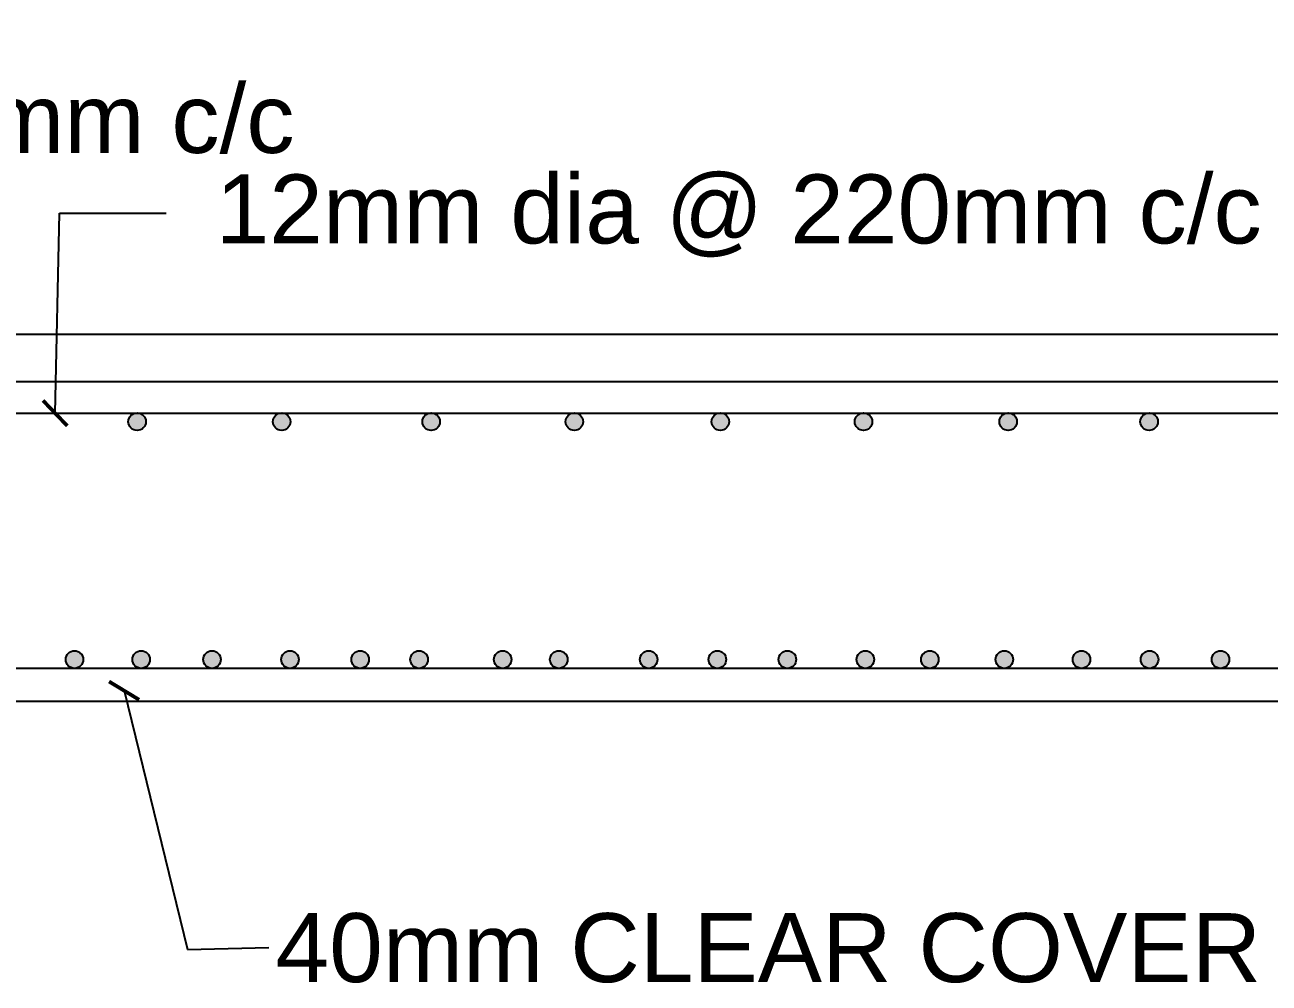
# Model space of a CAD drawing. Header units: inches. Extents: x 322 to 11487, y 352 to 10656.
# Drawn here: x 344.86 to 353.87, y 417.47 to 424.42 of the extents above; entities that cross this region are included whole.
import ezdxf

# ---------------------------------------------------------------- set-up
doc = ezdxf.new("R2010")
doc.units = ezdxf.units.IN
doc.header["$MEASUREMENT"] = 0
doc.layers.add('DIMENSION', color=255, linetype='Continuous')
doc.layers.add('HATCH', color=7, linetype='Continuous')
doc.styles.get("Standard").update_dxf_attribs({"font": 'arial.ttf'})
doc.dimstyles.new('dig', dxfattribs={"dimtxt": 0.3125, "dimasz": 0.18, "dimexe": 0.18, "dimexo": 0.0625, "dimgap": 0.09, "dimtad": 0, "dimtih": 1, "dimtoh": 1, "dimdec": 4, "dimzin": 0, "dimdsep": 46, "dimtxsty": 'Standard', "dimblk": 'ARCHTICK', "dimcen": 0.09, "dimadec": 0, "dimazin": 0, "dimtfac": 1, "dimtdec": 4, "dimtofl": 0, "dimtmove": 0, "dimatfit": 3, "dimldrblk": 'ARCHTICK', "dimfxl": 1, "dimtolj": 1, "dimtzin": 0, "dimarcsym": 0})

# ---------------------------------------------------------------- blocks, each defined once
blk = doc.blocks.new('_ArchTick')
at = {"color": 0, "linetype": 'ByBlock', "const_width": 0.15}
blk.add_lwpolyline([(-0.5, -0.5), (0.5, 0.5)], dxfattribs=at)

msp = doc.modelspace()

# ---------------------------------------------------------------- hatches: boundary and pattern name
at = {"layer": 'DIMENSION', "ltscale": 0.02}
h = msp.add_hatch(color=256, dxfattribs=at)
h.paths.add_polyline_path([(350.99666, 421.54322, 0.3519417), (350.94681, 421.60528), (350.91942, 421.60528, 0.3519417), (350.86957, 421.54322, 1)])
h.paths.add_polyline_path([(349.95925, 421.54322, 0.3519417), (349.90939, 421.60528), (349.88201, 421.60528, 0.3519417), (349.83215, 421.54322, 1)])
h.paths.add_polyline_path([(348.90149, 421.54322, 0.3519417), (348.85164, 421.60528), (348.82425, 421.60528, 0.3519417), (348.7744, 421.54322, 1)])
h.paths.add_polyline_path([(347.86409, 421.54322, 0.3519417), (347.81423, 421.60528), (347.78685, 421.60528, 0.3519417), (347.73699, 421.54322, 1)])
h.paths.add_polyline_path([(346.7809, 421.54322, 0.3519417), (346.73105, 421.60528), (346.70366, 421.60528, 0.3519417), (346.65381, 421.54322, 1)])
h.paths.add_polyline_path([(345.73332, 421.54322, 0.3519417), (345.68346, 421.60528), (345.65608, 421.60528, 0.3519417), (345.60622, 421.54322, 1)])
h = msp.add_hatch(color=256, dxfattribs=at)
h.paths.add_polyline_path([(356.22848, 421.54322, 0.3519417), (356.17862, 421.60528), (356.15124, 421.60528, 0.3519417), (356.10138, 421.54322, 1)])
h.paths.add_polyline_path([(355.17072, 421.54322, 0.3519417), (355.12086, 421.60528), (355.09348, 421.60528, 0.3519417), (355.04362, 421.54322, 1)])
h.paths.add_polyline_path([(354.12822, 421.54322, 0.3519417), (354.07837, 421.60528), (354.05098, 421.60528, 0.3519417), (354.00113, 421.54322, 1)])
h.paths.add_polyline_path([(353.06539, 421.54322, 0.3519417), (353.01553, 421.60528), (352.98815, 421.60528, 0.3519417), (352.93829, 421.54322, 1)])
h.paths.add_polyline_path([(352.04424, 421.54322, 0.3519417), (351.99439, 421.60528), (351.967, 421.60528, 0.3519417), (351.91715, 421.54322, 1)])
h = msp.add_hatch(color=256, dxfattribs=at)
h.paths.add_polyline_path([(349.81062, 419.8195, 1), (349.93771, 419.8195, 1)])
h.paths.add_polyline_path([(349.31224, 419.8195, 1), (349.43934, 419.8195, 1)])
h.paths.add_polyline_path([(348.66132, 419.8195, 1), (348.78841, 419.8195, 1)])
h.paths.add_polyline_path([(348.38159, 419.8195, 1), (348.25449, 419.8195, 1)])
h.paths.add_polyline_path([(347.64933, 419.8195, 1), (347.77643, 419.8195, 1)])
h.paths.add_polyline_path([(347.22216, 419.8195, 1), (347.34926, 419.8195, 1)])
h.paths.add_polyline_path([(346.71363, 419.8195, 1), (346.84072, 419.8195, 1)])
h.paths.add_polyline_path([(346.14916, 419.8195, 1), (346.27626, 419.8195, 1)])
h.paths.add_polyline_path([(345.63554, 419.8195, 1), (345.76263, 419.8195, 1)])
h.paths.add_polyline_path([(345.15243, 419.8195, 1), (345.27952, 419.8195, 1)])
h.paths.add_polyline_path([(344.6083, 419.8195, 1), (344.73539, 419.8195, 1)])
h.paths.add_polyline_path([(344.04663, 419.8195, 1), (344.17373, 419.8195, 1)])
h = msp.add_hatch(color=256, dxfattribs=at)
h.paths.add_polyline_path([(350.31777, 419.8195, 1), (350.44486, 419.8195, 1)])
h.paths.add_polyline_path([(350.88224, 419.8195, 1), (351.00934, 419.8195, 1)])
h.paths.add_polyline_path([(351.3501, 419.8195, 1), (351.47719, 419.8195, 1)])
h.paths.add_polyline_path([(351.88914, 419.8195, 1), (352.01624, 419.8195, 1)])
h.paths.add_polyline_path([(352.44827, 419.8195, 1), (352.57537, 419.8195, 1)])
h.paths.add_polyline_path([(352.94181, 419.8195, 1), (353.0689, 419.8195, 1)])
h.paths.add_polyline_path([(353.45543, 419.8195, 1), (353.58252, 419.8195, 1)])
h.paths.add_polyline_path([(353.94363, 419.8195, 1), (354.07072, 419.8195, 1)])
h.paths.add_polyline_path([(354.49793, 419.8195, 1), (354.62502, 419.8195, 1)])
h.paths.add_polyline_path([(355.0268, 419.8195, 1), (355.1539, 419.8195, 1)])
h.paths.add_polyline_path([(355.56371, 419.8195, 1), (355.69081, 419.8195, 1)])
h.paths.add_polyline_path([(356.02648, 419.8195, 1), (356.15357, 419.8195, 1)])
at = {"layer": 'HATCH'}
h = msp.add_hatch(dxfattribs=at)
h.set_pattern_fill('AR-CONC', color=256, scale=1e-05)
h.set_pattern_definition([(50, (11.56091467, 0), (7.172601826e-05, -6.275213498e-06), [7.5e-06, -8.25e-05]), (355, (11.56091467, 0), (-1.3875133361e-05, 7.521921337e-05), [6e-06, -6.6e-05]), (100.45144446, (11.56092065, -5.2e-07), (5.7850884673e-05, 6.8943999097e-05), [6.3740192e-06, -7.01142112e-05]), (46.1842, (11.56091467, 2e-05), (0.000106724133067, -1.655192808e-05), [1.125e-05, -0.00012375]), (96.63563549, (11.56092356, 1.862e-05), (9.3466194567e-05, 9.7411860077e-05), [9.5610342e-06, -0.000105171376]), (351.18416399, (11.56091467, 2e-05), (9.3466194505e-05, 9.7411860027e-05), [9e-06, -9.90000001e-05]), (21, (11.56092467, 1.5e-05), (5.9690705212e-05, -4.02618890665e-05), [7.5e-06, -8.25e-05]), (326, (11.56092467, 1.5e-05), (2.4331533192e-05, 7.2515004505e-05), [6e-06, -6.6e-05]), (71.45144474, (11.560929645, 1.1645e-05), (8.4022237673e-05, 3.2253115281e-05), [6.374019e-06, -7.01142112e-05]), (37.5, (11.56091467, 0), (1.2159855317e-06, 3.32893853831e-05), [0, -6.52e-05, 0, -6.7e-05, 0, -6.625e-05]), (7.5, (11.56091467, 0), (2.63069537442e-05, 3.94411711882e-05), [0, -3.82e-05, 0, -6.37e-05, 0, -2.525e-05]), (327.5, (11.56089237, 0), (5.33822436172e-05, -2.2554871734e-06), [0, -2.5e-05, 0, -7.8e-05, 0, -0.0001035]), (317.5, (11.56088237, 0), (5.83186169342e-05, 1.00104982332e-05), [0, -3.25e-05, 0, -5.18e-05, 0, -7.35e-05])])
h.paths.add_polyline_path([(345.73332, 421.54322, 0.3519417), (345.68346, 421.60528), (345.65608, 421.60528, 0.3519417), (345.60622, 421.54322, 1)])
h = msp.add_hatch(dxfattribs=at)
h.set_pattern_fill('AR-CONC', color=256, scale=1e-05)
h.set_pattern_definition([(50, (12.608502994, 0), (7.172601826e-05, -6.275213498e-06), [7.5e-06, -8.25e-05]), (355, (12.60850299, 0), (-1.3875133361e-05, 7.521921337e-05), [6e-06, -6.6e-05]), (100.45144446, (12.60850897, -5.2e-07), (5.7850884673e-05, 6.8943999097e-05), [6.3740192e-06, -7.01142112e-05]), (46.1842, (12.60850299, 2e-05), (0.000106724133067, -1.655192808e-05), [1.125e-05, -0.00012375]), (96.63563549, (12.60851189, 1.862e-05), (9.3466194567e-05, 9.7411860077e-05), [9.5610342e-06, -0.000105171376]), (351.18416399, (12.60850299, 2e-05), (9.3466194505e-05, 9.7411860027e-05), [9e-06, -9.90000001e-05]), (21, (12.608512994, 1.5e-05), (5.9690705212e-05, -4.02618890665e-05), [7.5e-06, -8.25e-05]), (326, (12.60851299, 1.5e-05), (2.4331533192e-05, 7.2515004505e-05), [6e-06, -6.6e-05]), (71.45144474, (12.60851797, 1.1645e-05), (8.4022237673e-05, 3.2253115281e-05), [6.374019e-06, -7.01142112e-05]), (37.5, (12.608502994, 0), (1.2159855317e-06, 3.32893853831e-05), [0, -6.52e-05, 0, -6.7e-05, 0, -6.625e-05]), (7.5, (12.608502994, 0), (2.63069537442e-05, 3.94411711882e-05), [0, -3.82e-05, 0, -6.37e-05, 0, -2.525e-05]), (327.5, (12.608480694, 0), (5.33822436172e-05, -2.2554871734e-06), [0, -2.5e-05, 0, -7.8e-05, 0, -0.0001035]), (317.5, (12.608470694, 0), (5.83186169342e-05, 1.00104982332e-05), [0, -3.25e-05, 0, -5.18e-05, 0, -7.35e-05])])
h.paths.add_polyline_path([(346.7809, 421.54322, 0.3519417), (346.73105, 421.60528), (346.70366, 421.60528, 0.3519417), (346.65381, 421.54322, 1)])
h = msp.add_hatch(dxfattribs=at)
h.set_pattern_fill('AR-CONC', color=256, scale=1e-05)
h.set_pattern_definition([(50, (13.691686573, 0), (7.172601826e-05, -6.275213498e-06), [7.5e-06, -8.25e-05]), (355, (13.69168657, 0), (-1.3875133361e-05, 7.521921337e-05), [6e-06, -6.6e-05]), (100.45144446, (13.69169255, -5.2e-07), (5.7850884673e-05, 6.8943999097e-05), [6.3740192e-06, -7.01142112e-05]), (46.1842, (13.69168657, 2e-05), (0.000106724133067, -1.655192808e-05), [1.125e-05, -0.00012375]), (96.63563549, (13.69169547, 1.862e-05), (9.3466194567e-05, 9.7411860077e-05), [9.5610342e-06, -0.000105171376]), (351.18416399, (13.69168657, 2e-05), (9.3466194505e-05, 9.7411860027e-05), [9e-06, -9.90000001e-05]), (21, (13.691696573, 1.5e-05), (5.9690705212e-05, -4.02618890665e-05), [7.5e-06, -8.25e-05]), (326, (13.69169657, 1.5e-05), (2.4331533192e-05, 7.2515004505e-05), [6e-06, -6.6e-05]), (71.45144474, (13.69170155, 1.1645e-05), (8.4022237673e-05, 3.2253115281e-05), [6.374019e-06, -7.01142112e-05]), (37.5, (13.691686573, 0), (1.2159855317e-06, 3.32893853831e-05), [0, -6.52e-05, 0, -6.7e-05, 0, -6.625e-05]), (7.5, (13.691686573, 0), (2.63069537442e-05, 3.94411711882e-05), [0, -3.82e-05, 0, -6.37e-05, 0, -2.525e-05]), (327.5, (13.691664273, 0), (5.33822436172e-05, -2.2554871734e-06), [0, -2.5e-05, 0, -7.8e-05, 0, -0.0001035]), (317.5, (13.691654273, 0), (5.83186169342e-05, 1.00104982332e-05), [0, -3.25e-05, 0, -5.18e-05, 0, -7.35e-05])])
h.paths.add_polyline_path([(347.86409, 421.54322, 0.3519417), (347.81423, 421.60528), (347.78685, 421.60528, 0.3519417), (347.73699, 421.54322, 1)])
h = msp.add_hatch(dxfattribs=at)
h.set_pattern_fill('AR-CONC', color=256, scale=1e-05)
h.set_pattern_definition([(50, (14.729092576, 0), (7.172601826e-05, -6.275213498e-06), [7.5e-06, -8.25e-05]), (355, (14.729092576, 0), (-1.3875133361e-05, 7.521921337e-05), [6e-06, -6.6e-05]), (100.45144446, (14.72909855, -5.2e-07), (5.7850884673e-05, 6.8943999097e-05), [6.3740192e-06, -7.01142112e-05]), (46.1842, (14.729092576, 2e-05), (0.000106724133067, -1.655192808e-05), [1.125e-05, -0.00012375]), (96.63563549, (14.72910147, 1.862e-05), (9.3466194567e-05, 9.7411860077e-05), [9.5610342e-06, -0.000105171376]), (351.18416399, (14.72909258, 2e-05), (9.3466194505e-05, 9.7411860027e-05), [9e-06, -9.90000001e-05]), (21, (14.729102576, 1.5e-05), (5.9690705212e-05, -4.02618890665e-05), [7.5e-06, -8.25e-05]), (326, (14.729102576, 1.5e-05), (2.4331533192e-05, 7.2515004505e-05), [6e-06, -6.6e-05]), (71.45144474, (14.72910755, 1.1645e-05), (8.4022237673e-05, 3.2253115281e-05), [6.374019e-06, -7.01142112e-05]), (37.5, (14.729092576, 0), (1.2159855317e-06, 3.32893853831e-05), [0, -6.52e-05, 0, -6.7e-05, 0, -6.625e-05]), (7.5, (14.729092576, 0), (2.63069537442e-05, 3.94411711882e-05), [0, -3.82e-05, 0, -6.37e-05, 0, -2.525e-05]), (327.5, (14.729070276, 0), (5.33822436172e-05, -2.2554871734e-06), [0, -2.5e-05, 0, -7.8e-05, 0, -0.0001035]), (317.5, (14.729060276, 0), (5.83186169342e-05, 1.00104982332e-05), [0, -3.25e-05, 0, -5.18e-05, 0, -7.35e-05])])
h.paths.add_polyline_path([(348.90149, 421.54322, 0.3519417), (348.85164, 421.60528), (348.82425, 421.60528, 0.3519417), (348.7744, 421.54322, 1)])
h = msp.add_hatch(dxfattribs=at)
h.set_pattern_fill('AR-CONC', color=256, scale=1e-05)
h.set_pattern_definition([(50, (15.78684417, 0), (7.172601826e-05, -6.275213498e-06), [7.5e-06, -8.25e-05]), (355, (15.78684417, 0), (-1.3875133361e-05, 7.521921337e-05), [6e-06, -6.6e-05]), (100.45144446, (15.786850145, -5.2e-07), (5.7850884673e-05, 6.8943999097e-05), [6.3740192e-06, -7.01142112e-05]), (46.1842, (15.78684417, 2e-05), (0.000106724133067, -1.655192808e-05), [1.125e-05, -0.00012375]), (96.63563549, (15.78685306, 1.862e-05), (9.3466194567e-05, 9.7411860077e-05), [9.5610342e-06, -0.000105171376]), (351.18416399, (15.78684417, 2e-05), (9.3466194505e-05, 9.7411860027e-05), [9e-06, -9.90000001e-05]), (21, (15.78685417, 1.5e-05), (5.9690705212e-05, -4.02618890665e-05), [7.5e-06, -8.25e-05]), (326, (15.78685417, 1.5e-05), (2.4331533192e-05, 7.2515004505e-05), [6e-06, -6.6e-05]), (71.45144474, (15.78685914, 1.1645e-05), (8.4022237673e-05, 3.2253115281e-05), [6.374019e-06, -7.01142112e-05]), (37.5, (15.786844168, 0), (1.2159855317e-06, 3.32893853831e-05), [0, -6.52e-05, 0, -6.7e-05, 0, -6.625e-05]), (7.5, (15.786844168, 0), (2.63069537442e-05, 3.94411711882e-05), [0, -3.82e-05, 0, -6.37e-05, 0, -2.525e-05]), (327.5, (15.786821868, 0), (5.33822436172e-05, -2.2554871734e-06), [0, -2.5e-05, 0, -7.8e-05, 0, -0.0001035]), (317.5, (15.78681187, 0), (5.83186169342e-05, 1.00104982332e-05), [0, -3.25e-05, 0, -5.18e-05, 0, -7.35e-05])])
h.paths.add_polyline_path([(349.95925, 421.54322, 0.3519417), (349.90939, 421.60528), (349.88201, 421.60528, 0.3519417), (349.83215, 421.54322, 1)])
h = msp.add_hatch(dxfattribs=at)
h.set_pattern_fill('AR-CONC', color=256, scale=1e-05)
h.set_pattern_definition([(50, (16.824259695, 0), (7.172601826e-05, -6.275213498e-06), [7.5e-06, -8.25e-05]), (355, (16.824259695, 0), (-1.3875133361e-05, 7.521921337e-05), [6e-06, -6.6e-05]), (100.45144446, (16.82426567, -5.2e-07), (5.7850884673e-05, 6.8943999097e-05), [6.3740192e-06, -7.01142112e-05]), (46.1842, (16.824259695, 2e-05), (0.000106724133067, -1.655192808e-05), [1.125e-05, -0.00012375]), (96.63563549, (16.82426859, 1.862e-05), (9.3466194567e-05, 9.7411860077e-05), [9.5610342e-06, -0.000105171376]), (351.18416399, (16.8242597, 2e-05), (9.3466194505e-05, 9.7411860027e-05), [9e-06, -9.90000001e-05]), (21, (16.824269695, 1.5e-05), (5.9690705212e-05, -4.02618890665e-05), [7.5e-06, -8.25e-05]), (326, (16.824269695, 1.5e-05), (2.4331533192e-05, 7.2515004505e-05), [6e-06, -6.6e-05]), (71.45144474, (16.82427467, 1.1645e-05), (8.4022237673e-05, 3.2253115281e-05), [6.374019e-06, -7.01142112e-05]), (37.5, (16.824259695, 0), (1.2159855317e-06, 3.32893853831e-05), [0, -6.52e-05, 0, -6.7e-05, 0, -6.625e-05]), (7.5, (16.824259695, 0), (2.63069537442e-05, 3.94411711882e-05), [0, -3.82e-05, 0, -6.37e-05, 0, -2.525e-05]), (327.5, (16.824237395, 0), (5.33822436172e-05, -2.2554871734e-06), [0, -2.5e-05, 0, -7.8e-05, 0, -0.0001035]), (317.5, (16.824227395, 0), (5.83186169342e-05, 1.00104982332e-05), [0, -3.25e-05, 0, -5.18e-05, 0, -7.35e-05])])
h.paths.add_polyline_path([(350.99666, 421.54322, 0.3519417), (350.94681, 421.60528), (350.91942, 421.60528, 0.3519417), (350.86957, 421.54322, 1)])
h = msp.add_hatch(dxfattribs=at)
h.set_pattern_fill('AR-CONC', color=256, scale=1e-05)
h.set_pattern_definition([(50, (17.87183849, 0), (7.172601826e-05, -6.275213498e-06), [7.5e-06, -8.25e-05]), (355, (17.87183849, 0), (-1.3875133361e-05, 7.521921337e-05), [6e-06, -6.6e-05]), (100.45144446, (17.87184447, -5.2e-07), (5.7850884673e-05, 6.8943999097e-05), [6.3740192e-06, -7.01142112e-05]), (46.1842, (17.87183849, 2e-05), (0.000106724133067, -1.655192808e-05), [1.125e-05, -0.00012375]), (96.63563549, (17.87184739, 1.862e-05), (9.3466194567e-05, 9.7411860077e-05), [9.5610342e-06, -0.000105171376]), (351.18416399, (17.87183849, 2e-05), (9.3466194505e-05, 9.7411860027e-05), [9e-06, -9.90000001e-05]), (21, (17.87184849, 1.5e-05), (5.9690705212e-05, -4.02618890665e-05), [7.5e-06, -8.25e-05]), (326, (17.87184849, 1.5e-05), (2.4331533192e-05, 7.2515004505e-05), [6e-06, -6.6e-05]), (71.45144474, (17.87185347, 1.1645e-05), (8.4022237673e-05, 3.2253115281e-05), [6.374019e-06, -7.01142112e-05]), (37.5, (17.871838493, 0), (1.2159855317e-06, 3.32893853831e-05), [0, -6.52e-05, 0, -6.7e-05, 0, -6.625e-05]), (7.5, (17.871838493, 0), (2.63069537442e-05, 3.94411711882e-05), [0, -3.82e-05, 0, -6.37e-05, 0, -2.525e-05]), (327.5, (17.871816193, 0), (5.33822436172e-05, -2.2554871734e-06), [0, -2.5e-05, 0, -7.8e-05, 0, -0.0001035]), (317.5, (17.871806193, 0), (5.83186169342e-05, 1.00104982332e-05), [0, -3.25e-05, 0, -5.18e-05, 0, -7.35e-05])])
h.paths.add_polyline_path([(352.04424, 421.54322, 0.3519417), (351.99439, 421.60528), (351.967, 421.60528, 0.3519417), (351.91715, 421.54322, 1)])
h = msp.add_hatch(dxfattribs=at)
h.set_pattern_fill('AR-CONC', color=256, scale=1e-05)
h.set_pattern_definition([(50, (18.89298517, 0), (7.172601826e-05, -6.275213498e-06), [7.5e-06, -8.25e-05]), (355, (18.89298517, 0), (-1.3875133361e-05, 7.521921337e-05), [6e-06, -6.6e-05]), (100.45144446, (18.892991146, -5.2e-07), (5.7850884673e-05, 6.8943999097e-05), [6.3740192e-06, -7.01142112e-05]), (46.1842, (18.89298517, 2e-05), (0.000106724133067, -1.655192808e-05), [1.125e-05, -0.00012375]), (96.63563549, (18.89299406, 1.862e-05), (9.3466194567e-05, 9.7411860077e-05), [9.5610342e-06, -0.000105171376]), (351.18416399, (18.89298517, 2e-05), (9.3466194505e-05, 9.7411860027e-05), [9e-06, -9.90000001e-05]), (21, (18.89299517, 1.5e-05), (5.9690705212e-05, -4.02618890665e-05), [7.5e-06, -8.25e-05]), (326, (18.89299517, 1.5e-05), (2.4331533192e-05, 7.2515004505e-05), [6e-06, -6.6e-05]), (71.45144474, (18.89300014, 1.1645e-05), (8.4022237673e-05, 3.2253115281e-05), [6.374019e-06, -7.01142112e-05]), (37.5, (18.892985169, 0), (1.2159855317e-06, 3.32893853831e-05), [0, -6.52e-05, 0, -6.7e-05, 0, -6.625e-05]), (7.5, (18.89298517, 0), (2.63069537442e-05, 3.94411711882e-05), [0, -3.82e-05, 0, -6.37e-05, 0, -2.525e-05]), (327.5, (18.892962869, 0), (5.33822436172e-05, -2.2554871734e-06), [0, -2.5e-05, 0, -7.8e-05, 0, -0.0001035]), (317.5, (18.89295287, 0), (5.83186169342e-05, 1.00104982332e-05), [0, -3.25e-05, 0, -5.18e-05, 0, -7.35e-05])])
h.paths.add_polyline_path([(353.06539, 421.54322, 0.3519417), (353.01553, 421.60528), (352.98815, 421.60528, 0.3519417), (352.93829, 421.54322, 1)])
h = msp.add_hatch(dxfattribs=at)
h.set_pattern_fill('AR-CONC', color=256, scale=1e-05)
h.set_pattern_definition([(50, (11.10712039, -1.72372487), (7.172601826e-05, -6.275213498e-06), [7.5e-06, -8.25e-05]), (355, (11.10712039, -1.72372487), (-1.3875133361e-05, 7.521921337e-05), [6e-06, -6.6e-05]), (100.45144446, (11.107126365, -1.72372539), (5.7850884673e-05, 6.8943999097e-05), [6.3740192e-06, -7.01142112e-05]), (46.1842, (11.10712039, -1.72370487), (0.000106724133067, -1.655192808e-05), [1.125e-05, -0.00012375]), (96.63563549, (11.10712928, -1.72370625), (9.3466194567e-05, 9.7411860077e-05), [9.5610342e-06, -0.000105171376]), (351.18416399, (11.10712039, -1.72370487), (9.3466194505e-05, 9.7411860027e-05), [9e-06, -9.90000001e-05]), (21, (11.10713039, -1.72370987), (5.9690705212e-05, -4.02618890665e-05), [7.5e-06, -8.25e-05]), (326, (11.10713039, -1.72370987), (2.4331533192e-05, 7.2515004505e-05), [6e-06, -6.6e-05]), (71.45144474, (11.10713536, -1.72371322), (8.4022237673e-05, 3.2253115281e-05), [6.374019e-06, -7.01142112e-05]), (37.5, (11.107120388, -1.723724868), (1.2159855317e-06, 3.32893853831e-05), [0, -6.52e-05, 0, -6.7e-05, 0, -6.625e-05]), (7.5, (11.107120388, -1.723724868), (2.63069537442e-05, 3.94411711882e-05), [0, -3.82e-05, 0, -6.37e-05, 0, -2.525e-05]), (327.5, (11.107098088, -1.723724868), (5.33822436172e-05, -2.2554871734e-06), [0, -2.5e-05, 0, -7.8e-05, 0, -0.0001035]), (317.5, (11.10708809, -1.72372487), (5.83186169342e-05, 1.00104982332e-05), [0, -3.25e-05, 0, -5.18e-05, 0, -7.35e-05])])
h.paths.add_polyline_path([(345.27952, 419.8195, 0.3519417), (345.22967, 419.88155), (345.20228, 419.88155, 0.3519417), (345.15243, 419.8195, 1)])
h = msp.add_hatch(dxfattribs=at)
h.set_pattern_fill('AR-CONC', color=256, scale=1e-05)
h.set_pattern_definition([(50, (11.590232895, -1.72372487), (7.172601826e-05, -6.275213498e-06), [7.5e-06, -8.25e-05]), (355, (11.590232895, -1.72372487), (-1.3875133361e-05, 7.521921337e-05), [6e-06, -6.6e-05]), (100.45144446, (11.59023887, -1.72372539), (5.7850884673e-05, 6.8943999097e-05), [6.3740192e-06, -7.01142112e-05]), (46.1842, (11.590232895, -1.72370487), (0.000106724133067, -1.655192808e-05), [1.125e-05, -0.00012375]), (96.63563549, (11.59024179, -1.72370625), (9.3466194567e-05, 9.7411860077e-05), [9.5610342e-06, -0.000105171376]), (351.18416399, (11.5902329, -1.72370487), (9.3466194505e-05, 9.7411860027e-05), [9e-06, -9.90000001e-05]), (21, (11.590242895, -1.72370987), (5.9690705212e-05, -4.02618890665e-05), [7.5e-06, -8.25e-05]), (326, (11.590242895, -1.72370987), (2.4331533192e-05, 7.2515004505e-05), [6e-06, -6.6e-05]), (71.45144474, (11.59024787, -1.72371322), (8.4022237673e-05, 3.2253115281e-05), [6.374019e-06, -7.01142112e-05]), (37.5, (11.590232895, -1.723724868), (1.2159855317e-06, 3.32893853831e-05), [0, -6.52e-05, 0, -6.7e-05, 0, -6.625e-05]), (7.5, (11.590232895, -1.723724868), (2.63069537442e-05, 3.94411711882e-05), [0, -3.82e-05, 0, -6.37e-05, 0, -2.525e-05]), (327.5, (11.590210595, -1.723724868), (5.33822436172e-05, -2.2554871734e-06), [0, -2.5e-05, 0, -7.8e-05, 0, -0.0001035]), (317.5, (11.590200595, -1.72372487), (5.83186169342e-05, 1.00104982332e-05), [0, -3.25e-05, 0, -5.18e-05, 0, -7.35e-05])])
h.paths.add_polyline_path([(345.76263, 419.8195, 0.3519417), (345.71278, 419.88155), (345.68539, 419.88155, 0.3519417), (345.63554, 419.8195, 1)])
h = msp.add_hatch(dxfattribs=at)
h.set_pattern_fill('AR-CONC', color=256, scale=1e-05)
h.set_pattern_definition([(50, (12.10385426, -1.72372487), (7.172601826e-05, -6.275213498e-06), [7.5e-06, -8.25e-05]), (355, (12.10385426, -1.72372487), (-1.3875133361e-05, 7.521921337e-05), [6e-06, -6.6e-05]), (100.45144446, (12.10386024, -1.72372539), (5.7850884673e-05, 6.8943999097e-05), [6.3740192e-06, -7.01142112e-05]), (46.1842, (12.10385426, -1.72370487), (0.000106724133067, -1.655192808e-05), [1.125e-05, -0.00012375]), (96.63563549, (12.10386315, -1.72370625), (9.3466194567e-05, 9.7411860077e-05), [9.5610342e-06, -0.000105171376]), (351.18416399, (12.10385426, -1.72370487), (9.3466194505e-05, 9.7411860027e-05), [9e-06, -9.90000001e-05]), (21, (12.10386426, -1.72370987), (5.9690705212e-05, -4.02618890665e-05), [7.5e-06, -8.25e-05]), (326, (12.10386426, -1.72370987), (2.4331533192e-05, 7.2515004505e-05), [6e-06, -6.6e-05]), (71.45144474, (12.103869235, -1.72371322), (8.4022237673e-05, 3.2253115281e-05), [6.374019e-06, -7.01142112e-05]), (37.5, (12.10385426, -1.723724868), (1.2159855317e-06, 3.32893853831e-05), [0, -6.52e-05, 0, -6.7e-05, 0, -6.625e-05]), (7.5, (12.10385426, -1.723724868), (2.63069537442e-05, 3.94411711882e-05), [0, -3.82e-05, 0, -6.37e-05, 0, -2.525e-05]), (327.5, (12.10383196, -1.723724868), (5.33822436172e-05, -2.2554871734e-06), [0, -2.5e-05, 0, -7.8e-05, 0, -0.0001035]), (317.5, (12.10382196, -1.72372487), (5.83186169342e-05, 1.00104982332e-05), [0, -3.25e-05, 0, -5.18e-05, 0, -7.35e-05])])
h.paths.add_polyline_path([(346.27626, 419.8195, 0.3519417), (346.2264, 419.88155), (346.19902, 419.88155, 0.3519417), (346.14916, 419.8195, 1)])
h = msp.add_hatch(dxfattribs=at)
h.set_pattern_fill('AR-CONC', color=256, scale=1e-05)
h.set_pattern_definition([(50, (12.66832055, -1.72372487), (7.172601826e-05, -6.275213498e-06), [7.5e-06, -8.25e-05]), (355, (12.66832055, -1.72372487), (-1.3875133361e-05, 7.521921337e-05), [6e-06, -6.6e-05]), (100.45144446, (12.66832653, -1.72372539), (5.7850884673e-05, 6.8943999097e-05), [6.3740192e-06, -7.01142112e-05]), (46.1842, (12.66832055, -1.72370487), (0.000106724133067, -1.655192808e-05), [1.125e-05, -0.00012375]), (96.63563549, (12.66832945, -1.72370625), (9.3466194567e-05, 9.7411860077e-05), [9.5610342e-06, -0.000105171376]), (351.18416399, (12.66832055, -1.72370487), (9.3466194505e-05, 9.7411860027e-05), [9e-06, -9.90000001e-05]), (21, (12.66833055, -1.72370987), (5.9690705212e-05, -4.02618890665e-05), [7.5e-06, -8.25e-05]), (326, (12.66833055, -1.72370987), (2.4331533192e-05, 7.2515004505e-05), [6e-06, -6.6e-05]), (71.45144474, (12.668335526, -1.72371322), (8.4022237673e-05, 3.2253115281e-05), [6.374019e-06, -7.01142112e-05]), (37.5, (12.668320552, -1.723724868), (1.2159855317e-06, 3.32893853831e-05), [0, -6.52e-05, 0, -6.7e-05, 0, -6.625e-05]), (7.5, (12.66832055, -1.723724868), (2.63069537442e-05, 3.94411711882e-05), [0, -3.82e-05, 0, -6.37e-05, 0, -2.525e-05]), (327.5, (12.668298252, -1.723724868), (5.33822436172e-05, -2.2554871734e-06), [0, -2.5e-05, 0, -7.8e-05, 0, -0.0001035]), (317.5, (12.66828825, -1.72372487), (5.83186169342e-05, 1.00104982332e-05), [0, -3.25e-05, 0, -5.18e-05, 0, -7.35e-05])])
h.paths.add_polyline_path([(346.84072, 419.8195, 0.3519417), (346.79087, 419.88155), (346.76348, 419.88155, 0.3519417), (346.71363, 419.8195, 1)])
h = msp.add_hatch(dxfattribs=at)
h.set_pattern_fill('AR-CONC', color=256, scale=1e-05)
h.set_pattern_definition([(50, (13.17685552, -1.72372487), (7.172601826e-05, -6.275213498e-06), [7.5e-06, -8.25e-05]), (355, (13.17685552, -1.72372487), (-1.3875133361e-05, 7.521921337e-05), [6e-06, -6.6e-05]), (100.45144446, (13.1768615, -1.72372539), (5.7850884673e-05, 6.8943999097e-05), [6.3740192e-06, -7.01142112e-05]), (46.1842, (13.17685552, -1.72370487), (0.000106724133067, -1.655192808e-05), [1.125e-05, -0.00012375]), (96.63563549, (13.17686441, -1.72370625), (9.3466194567e-05, 9.7411860077e-05), [9.5610342e-06, -0.000105171376]), (351.18416399, (13.17685552, -1.72370487), (9.3466194505e-05, 9.7411860027e-05), [9e-06, -9.90000001e-05]), (21, (13.17686552, -1.72370987), (5.9690705212e-05, -4.02618890665e-05), [7.5e-06, -8.25e-05]), (326, (13.17686552, -1.72370987), (2.4331533192e-05, 7.2515004505e-05), [6e-06, -6.6e-05]), (71.45144474, (13.176870495, -1.72371322), (8.4022237673e-05, 3.2253115281e-05), [6.374019e-06, -7.01142112e-05]), (37.5, (13.17685552, -1.723724868), (1.2159855317e-06, 3.32893853831e-05), [0, -6.52e-05, 0, -6.7e-05, 0, -6.625e-05]), (7.5, (13.17685552, -1.723724868), (2.63069537442e-05, 3.94411711882e-05), [0, -3.82e-05, 0, -6.37e-05, 0, -2.525e-05]), (327.5, (13.17683322, -1.723724868), (5.33822436172e-05, -2.2554871734e-06), [0, -2.5e-05, 0, -7.8e-05, 0, -0.0001035]), (317.5, (13.17682322, -1.72372487), (5.83186169342e-05, 1.00104982332e-05), [0, -3.25e-05, 0, -5.18e-05, 0, -7.35e-05])])
h.paths.add_polyline_path([(347.34926, 419.8195, 0.3519417), (347.2994, 419.88155), (347.27202, 419.88155, 0.3519417), (347.22216, 419.8195, 1)])
h = msp.add_hatch(dxfattribs=at)
h.set_pattern_fill('AR-CONC', color=256, scale=1e-05)
h.set_pattern_definition([(50, (13.60402718, -1.72372487), (7.172601826e-05, -6.275213498e-06), [7.5e-06, -8.25e-05]), (355, (13.60402718, -1.72372487), (-1.3875133361e-05, 7.521921337e-05), [6e-06, -6.6e-05]), (100.45144446, (13.60403316, -1.72372539), (5.7850884673e-05, 6.8943999097e-05), [6.3740192e-06, -7.01142112e-05]), (46.1842, (13.60402718, -1.72370487), (0.000106724133067, -1.655192808e-05), [1.125e-05, -0.00012375]), (96.63563549, (13.60403607, -1.72370625), (9.3466194567e-05, 9.7411860077e-05), [9.5610342e-06, -0.000105171376]), (351.18416399, (13.60402718, -1.72370487), (9.3466194505e-05, 9.7411860027e-05), [9e-06, -9.90000001e-05]), (21, (13.60403718, -1.72370987), (5.9690705212e-05, -4.02618890665e-05), [7.5e-06, -8.25e-05]), (326, (13.60403718, -1.72370987), (2.4331533192e-05, 7.2515004505e-05), [6e-06, -6.6e-05]), (71.45144474, (13.604042155, -1.72371322), (8.4022237673e-05, 3.2253115281e-05), [6.374019e-06, -7.01142112e-05]), (37.5, (13.60402718, -1.723724868), (1.2159855317e-06, 3.32893853831e-05), [0, -6.52e-05, 0, -6.7e-05, 0, -6.625e-05]), (7.5, (13.60402718, -1.723724868), (2.63069537442e-05, 3.94411711882e-05), [0, -3.82e-05, 0, -6.37e-05, 0, -2.525e-05]), (327.5, (13.60400488, -1.723724868), (5.33822436172e-05, -2.2554871734e-06), [0, -2.5e-05, 0, -7.8e-05, 0, -0.0001035]), (317.5, (13.60399488, -1.72372487), (5.83186169342e-05, 1.00104982332e-05), [0, -3.25e-05, 0, -5.18e-05, 0, -7.35e-05])])
h.paths.add_polyline_path([(347.77643, 419.8195, 0.3519417), (347.72657, 419.88155), (347.69919, 419.88155, 0.3519417), (347.64933, 419.8195, 1)])
h = msp.add_hatch(dxfattribs=at)
h.set_pattern_fill('AR-CONC', color=256, scale=1e-05)
h.set_pattern_definition([(50, (14.20918465, -1.72372487), (7.172601826e-05, -6.275213498e-06), [7.5e-06, -8.25e-05]), (355, (14.20918465, -1.72372487), (-1.3875133361e-05, 7.521921337e-05), [6e-06, -6.6e-05]), (100.45144446, (14.20919063, -1.72372539), (5.7850884673e-05, 6.8943999097e-05), [6.3740192e-06, -7.01142112e-05]), (46.1842, (14.20918465, -1.72370487), (0.000106724133067, -1.655192808e-05), [1.125e-05, -0.00012375]), (96.63563549, (14.20919354, -1.72370625), (9.3466194567e-05, 9.7411860077e-05), [9.5610342e-06, -0.000105171376]), (351.18416399, (14.20918465, -1.72370487), (9.3466194505e-05, 9.7411860027e-05), [9e-06, -9.90000001e-05]), (21, (14.20919465, -1.72370987), (5.9690705212e-05, -4.02618890665e-05), [7.5e-06, -8.25e-05]), (326, (14.20919465, -1.72370987), (2.4331533192e-05, 7.2515004505e-05), [6e-06, -6.6e-05]), (71.45144474, (14.209199625, -1.72371322), (8.4022237673e-05, 3.2253115281e-05), [6.374019e-06, -7.01142112e-05]), (37.5, (14.20918465, -1.723724868), (1.2159855317e-06, 3.32893853831e-05), [0, -6.52e-05, 0, -6.7e-05, 0, -6.625e-05]), (7.5, (14.20918465, -1.723724868), (2.63069537442e-05, 3.94411711882e-05), [0, -3.82e-05, 0, -6.37e-05, 0, -2.525e-05]), (327.5, (14.20916235, -1.723724868), (5.33822436172e-05, -2.2554871734e-06), [0, -2.5e-05, 0, -7.8e-05, 0, -0.0001035]), (317.5, (14.20915235, -1.72372487), (5.83186169342e-05, 1.00104982332e-05), [0, -3.25e-05, 0, -5.18e-05, 0, -7.35e-05])])
h.paths.add_polyline_path([(348.38159, 419.8195, 0.3519417), (348.33173, 419.88155), (348.30435, 419.88155, 0.3519417), (348.25449, 419.8195, 1)])
h = msp.add_hatch(dxfattribs=at)
h.set_pattern_fill('AR-CONC', color=256, scale=1e-05)
h.set_pattern_definition([(50, (14.61601072, -1.72372487), (7.172601826e-05, -6.275213498e-06), [7.5e-06, -8.25e-05]), (355, (14.61601072, -1.72372487), (-1.3875133361e-05, 7.521921337e-05), [6e-06, -6.6e-05]), (100.45144446, (14.6160167, -1.72372539), (5.7850884673e-05, 6.8943999097e-05), [6.3740192e-06, -7.01142112e-05]), (46.1842, (14.61601072, -1.72370487), (0.000106724133067, -1.655192808e-05), [1.125e-05, -0.00012375]), (96.63563549, (14.61601961, -1.72370625), (9.3466194567e-05, 9.7411860077e-05), [9.5610342e-06, -0.000105171376]), (351.18416399, (14.61601072, -1.72370487), (9.3466194505e-05, 9.7411860027e-05), [9e-06, -9.90000001e-05]), (21, (14.61602072, -1.72370987), (5.9690705212e-05, -4.02618890665e-05), [7.5e-06, -8.25e-05]), (326, (14.61602072, -1.72370987), (2.4331533192e-05, 7.2515004505e-05), [6e-06, -6.6e-05]), (71.45144474, (14.616025695, -1.72371322), (8.4022237673e-05, 3.2253115281e-05), [6.374019e-06, -7.01142112e-05]), (37.5, (14.61601072, -1.723724868), (1.2159855317e-06, 3.32893853831e-05), [0, -6.52e-05, 0, -6.7e-05, 0, -6.625e-05]), (7.5, (14.61601072, -1.723724868), (2.63069537442e-05, 3.94411711882e-05), [0, -3.82e-05, 0, -6.37e-05, 0, -2.525e-05]), (327.5, (14.61598842, -1.723724868), (5.33822436172e-05, -2.2554871734e-06), [0, -2.5e-05, 0, -7.8e-05, 0, -0.0001035]), (317.5, (14.61597842, -1.72372487), (5.83186169342e-05, 1.00104982332e-05), [0, -3.25e-05, 0, -5.18e-05, 0, -7.35e-05])])
h.paths.add_polyline_path([(348.78841, 419.8195, 0.3519417), (348.73856, 419.88155), (348.71117, 419.88155, 0.3519417), (348.66132, 419.8195, 1)])
h = msp.add_hatch(dxfattribs=at)
h.set_pattern_fill('AR-CONC', color=256, scale=1e-05)
h.set_pattern_definition([(50, (15.26693624, -1.72372487), (7.172601826e-05, -6.275213498e-06), [7.5e-06, -8.25e-05]), (355, (15.26693624, -1.72372487), (-1.3875133361e-05, 7.521921337e-05), [6e-06, -6.6e-05]), (100.45144446, (15.26694222, -1.72372539), (5.7850884673e-05, 6.8943999097e-05), [6.3740192e-06, -7.01142112e-05]), (46.1842, (15.26693624, -1.72370487), (0.000106724133067, -1.655192808e-05), [1.125e-05, -0.00012375]), (96.63563549, (15.26694514, -1.72370625), (9.3466194567e-05, 9.7411860077e-05), [9.5610342e-06, -0.000105171376]), (351.18416399, (15.26693624, -1.72370487), (9.3466194505e-05, 9.7411860027e-05), [9e-06, -9.90000001e-05]), (21, (15.26694624, -1.72370987), (5.9690705212e-05, -4.02618890665e-05), [7.5e-06, -8.25e-05]), (326, (15.26694624, -1.72370987), (2.4331533192e-05, 7.2515004505e-05), [6e-06, -6.6e-05]), (71.45144474, (15.26695122, -1.72371322), (8.4022237673e-05, 3.2253115281e-05), [6.374019e-06, -7.01142112e-05]), (37.5, (15.266936243, -1.723724868), (1.2159855317e-06, 3.32893853831e-05), [0, -6.52e-05, 0, -6.7e-05, 0, -6.625e-05]), (7.5, (15.266936243, -1.723724868), (2.63069537442e-05, 3.94411711882e-05), [0, -3.82e-05, 0, -6.37e-05, 0, -2.525e-05]), (327.5, (15.266913943, -1.723724868), (5.33822436172e-05, -2.2554871734e-06), [0, -2.5e-05, 0, -7.8e-05, 0, -0.0001035]), (317.5, (15.266903943, -1.72372487), (5.83186169342e-05, 1.00104982332e-05), [0, -3.25e-05, 0, -5.18e-05, 0, -7.35e-05])])
h.paths.add_polyline_path([(349.43934, 419.8195, 0.3519417), (349.38948, 419.88155), (349.3621, 419.88155, 0.3519417), (349.31224, 419.8195, 1)])
h = msp.add_hatch(dxfattribs=at)
h.set_pattern_fill('AR-CONC', color=256, scale=1e-05)
h.set_pattern_definition([(50, (15.76530794, -1.72372487), (7.172601826e-05, -6.275213498e-06), [7.5e-06, -8.25e-05]), (355, (15.76530794, -1.72372487), (-1.3875133361e-05, 7.521921337e-05), [6e-06, -6.6e-05]), (100.45144446, (15.76531392, -1.72372539), (5.7850884673e-05, 6.8943999097e-05), [6.3740192e-06, -7.01142112e-05]), (46.1842, (15.76530794, -1.72370487), (0.000106724133067, -1.655192808e-05), [1.125e-05, -0.00012375]), (96.63563549, (15.76531684, -1.72370625), (9.3466194567e-05, 9.7411860077e-05), [9.5610342e-06, -0.000105171376]), (351.18416399, (15.76530794, -1.72370487), (9.3466194505e-05, 9.7411860027e-05), [9e-06, -9.90000001e-05]), (21, (15.76531794, -1.72370987), (5.9690705212e-05, -4.02618890665e-05), [7.5e-06, -8.25e-05]), (326, (15.76531794, -1.72370987), (2.4331533192e-05, 7.2515004505e-05), [6e-06, -6.6e-05]), (71.45144474, (15.765322916, -1.72371322), (8.4022237673e-05, 3.2253115281e-05), [6.374019e-06, -7.01142112e-05]), (37.5, (15.765307942, -1.723724868), (1.2159855317e-06, 3.32893853831e-05), [0, -6.52e-05, 0, -6.7e-05, 0, -6.625e-05]), (7.5, (15.765307942, -1.723724868), (2.63069537442e-05, 3.94411711882e-05), [0, -3.82e-05, 0, -6.37e-05, 0, -2.525e-05]), (327.5, (15.765285642, -1.723724868), (5.33822436172e-05, -2.2554871734e-06), [0, -2.5e-05, 0, -7.8e-05, 0, -0.0001035]), (317.5, (15.76527564, -1.72372487), (5.83186169342e-05, 1.00104982332e-05), [0, -3.25e-05, 0, -5.18e-05, 0, -7.35e-05])])
h.paths.add_polyline_path([(349.93771, 419.8195, 0.3519417), (349.88786, 419.88155), (349.86047, 419.88155, 0.3519417), (349.81062, 419.8195, 1)])
h = msp.add_hatch(dxfattribs=at)
h.set_pattern_fill('AR-CONC', color=256, scale=1e-05)
h.set_pattern_definition([(50, (16.27246177, -1.72372487), (7.172601826e-05, -6.275213498e-06), [7.5e-06, -8.25e-05]), (355, (16.27246177, -1.72372487), (-1.3875133361e-05, 7.521921337e-05), [6e-06, -6.6e-05]), (100.45144446, (16.27246775, -1.72372539), (5.7850884673e-05, 6.8943999097e-05), [6.3740192e-06, -7.01142112e-05]), (46.1842, (16.27246177, -1.72370487), (0.000106724133067, -1.655192808e-05), [1.125e-05, -0.00012375]), (96.63563549, (16.27247067, -1.72370625), (9.3466194567e-05, 9.7411860077e-05), [9.5610342e-06, -0.000105171376]), (351.18416399, (16.27246177, -1.72370487), (9.3466194505e-05, 9.7411860027e-05), [9e-06, -9.90000001e-05]), (21, (16.27247177, -1.72370987), (5.9690705212e-05, -4.02618890665e-05), [7.5e-06, -8.25e-05]), (326, (16.27247177, -1.72370987), (2.4331533192e-05, 7.2515004505e-05), [6e-06, -6.6e-05]), (71.45144474, (16.27247675, -1.72371322), (8.4022237673e-05, 3.2253115281e-05), [6.374019e-06, -7.01142112e-05]), (37.5, (16.272461773, -1.723724868), (1.2159855317e-06, 3.32893853831e-05), [0, -6.52e-05, 0, -6.7e-05, 0, -6.625e-05]), (7.5, (16.272461773, -1.723724868), (2.63069537442e-05, 3.94411711882e-05), [0, -3.82e-05, 0, -6.37e-05, 0, -2.525e-05]), (327.5, (16.272439473, -1.723724868), (5.33822436172e-05, -2.2554871734e-06), [0, -2.5e-05, 0, -7.8e-05, 0, -0.0001035]), (317.5, (16.272429473, -1.72372487), (5.83186169342e-05, 1.00104982332e-05), [0, -3.25e-05, 0, -5.18e-05, 0, -7.35e-05])])
h.paths.add_polyline_path([(350.44486, 419.8195, 0.3519417), (350.39501, 419.88155), (350.36762, 419.88155, 0.3519417), (350.31777, 419.8195, 1)])
h = msp.add_hatch(dxfattribs=at)
h.set_pattern_fill('AR-CONC', color=256, scale=1e-05)
h.set_pattern_definition([(50, (16.83693759, -1.72372487), (7.172601826e-05, -6.275213498e-06), [7.5e-06, -8.25e-05]), (355, (16.83693759, -1.72372487), (-1.3875133361e-05, 7.521921337e-05), [6e-06, -6.6e-05]), (100.45144446, (16.836943566, -1.72372539), (5.7850884673e-05, 6.8943999097e-05), [6.3740192e-06, -7.01142112e-05]), (46.1842, (16.83693759, -1.72370487), (0.000106724133067, -1.655192808e-05), [1.125e-05, -0.00012375]), (96.63563549, (16.83694648, -1.72370625), (9.3466194567e-05, 9.7411860077e-05), [9.5610342e-06, -0.000105171376]), (351.18416399, (16.83693759, -1.72370487), (9.3466194505e-05, 9.7411860027e-05), [9e-06, -9.90000001e-05]), (21, (16.83694759, -1.72370987), (5.9690705212e-05, -4.02618890665e-05), [7.5e-06, -8.25e-05]), (326, (16.83694759, -1.72370987), (2.4331533192e-05, 7.2515004505e-05), [6e-06, -6.6e-05]), (71.45144474, (16.83695256, -1.72371322), (8.4022237673e-05, 3.2253115281e-05), [6.374019e-06, -7.01142112e-05]), (37.5, (16.836937589, -1.723724868), (1.2159855317e-06, 3.32893853831e-05), [0, -6.52e-05, 0, -6.7e-05, 0, -6.625e-05]), (7.5, (16.83693759, -1.723724868), (2.63069537442e-05, 3.94411711882e-05), [0, -3.82e-05, 0, -6.37e-05, 0, -2.525e-05]), (327.5, (16.836915289, -1.723724868), (5.33822436172e-05, -2.2554871734e-06), [0, -2.5e-05, 0, -7.8e-05, 0, -0.0001035]), (317.5, (16.83690529, -1.72372487), (5.83186169342e-05, 1.00104982332e-05), [0, -3.25e-05, 0, -5.18e-05, 0, -7.35e-05])])
h.paths.add_polyline_path([(351.00934, 419.8195, 0.3519417), (350.95948, 419.88155), (350.9321, 419.88155, 0.3519417), (350.88224, 419.8195, 1)])
h = msp.add_hatch(dxfattribs=at)
h.set_pattern_fill('AR-CONC', color=256, scale=1e-05)
h.set_pattern_definition([(50, (17.304790903, -1.72372487), (7.172601826e-05, -6.275213498e-06), [7.5e-06, -8.25e-05]), (355, (17.3047909, -1.72372487), (-1.3875133361e-05, 7.521921337e-05), [6e-06, -6.6e-05]), (100.45144446, (17.30479688, -1.72372539), (5.7850884673e-05, 6.8943999097e-05), [6.3740192e-06, -7.01142112e-05]), (46.1842, (17.3047909, -1.72370487), (0.000106724133067, -1.655192808e-05), [1.125e-05, -0.00012375]), (96.63563549, (17.3047998, -1.72370625), (9.3466194567e-05, 9.7411860077e-05), [9.5610342e-06, -0.000105171376]), (351.18416399, (17.3047909, -1.72370487), (9.3466194505e-05, 9.7411860027e-05), [9e-06, -9.90000001e-05]), (21, (17.304800903, -1.72370987), (5.9690705212e-05, -4.02618890665e-05), [7.5e-06, -8.25e-05]), (326, (17.3048009, -1.72370987), (2.4331533192e-05, 7.2515004505e-05), [6e-06, -6.6e-05]), (71.45144474, (17.30480588, -1.72371322), (8.4022237673e-05, 3.2253115281e-05), [6.374019e-06, -7.01142112e-05]), (37.5, (17.304790903, -1.723724868), (1.2159855317e-06, 3.32893853831e-05), [0, -6.52e-05, 0, -6.7e-05, 0, -6.625e-05]), (7.5, (17.304790903, -1.723724868), (2.63069537442e-05, 3.94411711882e-05), [0, -3.82e-05, 0, -6.37e-05, 0, -2.525e-05]), (327.5, (17.304768603, -1.723724868), (5.33822436172e-05, -2.2554871734e-06), [0, -2.5e-05, 0, -7.8e-05, 0, -0.0001035]), (317.5, (17.304758603, -1.72372487), (5.83186169342e-05, 1.00104982332e-05), [0, -3.25e-05, 0, -5.18e-05, 0, -7.35e-05])])
h.paths.add_polyline_path([(351.47719, 419.8195, 0.3519417), (351.42734, 419.88155), (351.39995, 419.88155, 0.3519417), (351.3501, 419.8195, 1)])
h = msp.add_hatch(dxfattribs=at)
h.set_pattern_fill('AR-CONC', color=256, scale=1e-05)
h.set_pattern_definition([(50, (17.84383473, -1.72372487), (7.172601826e-05, -6.275213498e-06), [7.5e-06, -8.25e-05]), (355, (17.84383473, -1.72372487), (-1.3875133361e-05, 7.521921337e-05), [6e-06, -6.6e-05]), (100.45144446, (17.84384071, -1.72372539), (5.7850884673e-05, 6.8943999097e-05), [6.3740192e-06, -7.01142112e-05]), (46.1842, (17.84383473, -1.72370487), (0.000106724133067, -1.655192808e-05), [1.125e-05, -0.00012375]), (96.63563549, (17.84384363, -1.72370625), (9.3466194567e-05, 9.7411860077e-05), [9.5610342e-06, -0.000105171376]), (351.18416399, (17.84383473, -1.72370487), (9.3466194505e-05, 9.7411860027e-05), [9e-06, -9.90000001e-05]), (21, (17.84384473, -1.72370987), (5.9690705212e-05, -4.02618890665e-05), [7.5e-06, -8.25e-05]), (326, (17.84384473, -1.72370987), (2.4331533192e-05, 7.2515004505e-05), [6e-06, -6.6e-05]), (71.45144474, (17.843849706, -1.72371322), (8.4022237673e-05, 3.2253115281e-05), [6.374019e-06, -7.01142112e-05]), (37.5, (17.843834731, -1.723724868), (1.2159855317e-06, 3.32893853831e-05), [0, -6.52e-05, 0, -6.7e-05, 0, -6.625e-05]), (7.5, (17.84383473, -1.723724868), (2.63069537442e-05, 3.94411711882e-05), [0, -3.82e-05, 0, -6.37e-05, 0, -2.525e-05]), (327.5, (17.843812431, -1.723724868), (5.33822436172e-05, -2.2554871734e-06), [0, -2.5e-05, 0, -7.8e-05, 0, -0.0001035]), (317.5, (17.84380243, -1.72372487), (5.83186169342e-05, 1.00104982332e-05), [0, -3.25e-05, 0, -5.18e-05, 0, -7.35e-05])])
h.paths.add_polyline_path([(352.01624, 419.8195, 0.3519417), (351.96638, 419.88155), (351.939, 419.88155, 0.3519417), (351.88914, 419.8195, 1)])
h = msp.add_hatch(dxfattribs=at)
h.set_pattern_fill('AR-CONC', color=256, scale=1e-05)
h.set_pattern_definition([(50, (18.40296697, -1.72372487), (7.172601826e-05, -6.275213498e-06), [7.5e-06, -8.25e-05]), (355, (18.40296697, -1.72372487), (-1.3875133361e-05, 7.521921337e-05), [6e-06, -6.6e-05]), (100.45144446, (18.40297295, -1.72372539), (5.7850884673e-05, 6.8943999097e-05), [6.3740192e-06, -7.01142112e-05]), (46.1842, (18.40296697, -1.72370487), (0.000106724133067, -1.655192808e-05), [1.125e-05, -0.00012375]), (96.63563549, (18.40297587, -1.72370625), (9.3466194567e-05, 9.7411860077e-05), [9.5610342e-06, -0.000105171376]), (351.18416399, (18.40296697, -1.72370487), (9.3466194505e-05, 9.7411860027e-05), [9e-06, -9.90000001e-05]), (21, (18.40297697, -1.72370987), (5.9690705212e-05, -4.02618890665e-05), [7.5e-06, -8.25e-05]), (326, (18.40297697, -1.72370987), (2.4331533192e-05, 7.2515004505e-05), [6e-06, -6.6e-05]), (71.45144474, (18.40298195, -1.72371322), (8.4022237673e-05, 3.2253115281e-05), [6.374019e-06, -7.01142112e-05]), (37.5, (18.402966972, -1.723724868), (1.2159855317e-06, 3.32893853831e-05), [0, -6.52e-05, 0, -6.7e-05, 0, -6.625e-05]), (7.5, (18.402966972, -1.723724868), (2.63069537442e-05, 3.94411711882e-05), [0, -3.82e-05, 0, -6.37e-05, 0, -2.525e-05]), (327.5, (18.402944672, -1.723724868), (5.33822436172e-05, -2.2554871734e-06), [0, -2.5e-05, 0, -7.8e-05, 0, -0.0001035]), (317.5, (18.402934672, -1.72372487), (5.83186169342e-05, 1.00104982332e-05), [0, -3.25e-05, 0, -5.18e-05, 0, -7.35e-05])])
h.paths.add_polyline_path([(352.57537, 419.8195, 0.3519417), (352.52551, 419.88155), (352.49813, 419.88155, 0.3519417), (352.44827, 419.8195, 1)])
h = msp.add_hatch(dxfattribs=at)
h.set_pattern_fill('AR-CONC', color=256, scale=1e-05)
h.set_pattern_definition([(50, (18.896499926, -1.72372487), (7.172601826e-05, -6.275213498e-06), [7.5e-06, -8.25e-05]), (355, (18.896499926, -1.72372487), (-1.3875133361e-05, 7.521921337e-05), [6e-06, -6.6e-05]), (100.45144446, (18.896505903, -1.72372539), (5.7850884673e-05, 6.8943999097e-05), [6.3740192e-06, -7.01142112e-05]), (46.1842, (18.89649993, -1.72370487), (0.000106724133067, -1.655192808e-05), [1.125e-05, -0.00012375]), (96.63563549, (18.89650882, -1.72370625), (9.3466194567e-05, 9.7411860077e-05), [9.5610342e-06, -0.000105171376]), (351.18416399, (18.89649993, -1.72370487), (9.3466194505e-05, 9.7411860027e-05), [9e-06, -9.90000001e-05]), (21, (18.896509926, -1.72370987), (5.9690705212e-05, -4.02618890665e-05), [7.5e-06, -8.25e-05]), (326, (18.896509926, -1.72370987), (2.4331533192e-05, 7.2515004505e-05), [6e-06, -6.6e-05]), (71.45144474, (18.8965149, -1.72371322), (8.4022237673e-05, 3.2253115281e-05), [6.374019e-06, -7.01142112e-05]), (37.5, (18.896499926, -1.723724868), (1.2159855317e-06, 3.32893853831e-05), [0, -6.52e-05, 0, -6.7e-05, 0, -6.625e-05]), (7.5, (18.896499926, -1.723724868), (2.63069537442e-05, 3.94411711882e-05), [0, -3.82e-05, 0, -6.37e-05, 0, -2.525e-05]), (327.5, (18.896477626, -1.723724868), (5.33822436172e-05, -2.2554871734e-06), [0, -2.5e-05, 0, -7.8e-05, 0, -0.0001035]), (317.5, (18.896467626, -1.72372487), (5.83186169342e-05, 1.00104982332e-05), [0, -3.25e-05, 0, -5.18e-05, 0, -7.35e-05])])
h.paths.add_polyline_path([(353.0689, 419.8195, 0.3519417), (353.01905, 419.88155), (352.99166, 419.88155, 0.3519417), (352.94181, 419.8195, 1)])
h = msp.add_hatch(dxfattribs=at)
h.set_pattern_fill('AR-CONC', color=256, scale=1e-05)
h.set_pattern_definition([(50, (19.41012129, -1.72372487), (7.172601826e-05, -6.275213498e-06), [7.5e-06, -8.25e-05]), (355, (19.41012129, -1.72372487), (-1.3875133361e-05, 7.521921337e-05), [6e-06, -6.6e-05]), (100.45144446, (19.41012727, -1.72372539), (5.7850884673e-05, 6.8943999097e-05), [6.3740192e-06, -7.01142112e-05]), (46.1842, (19.41012129, -1.72370487), (0.000106724133067, -1.655192808e-05), [1.125e-05, -0.00012375]), (96.63563549, (19.41013019, -1.72370625), (9.3466194567e-05, 9.7411860077e-05), [9.5610342e-06, -0.000105171376]), (351.18416399, (19.41012129, -1.72370487), (9.3466194505e-05, 9.7411860027e-05), [9e-06, -9.90000001e-05]), (21, (19.41013129, -1.72370987), (5.9690705212e-05, -4.02618890665e-05), [7.5e-06, -8.25e-05]), (326, (19.41013129, -1.72370987), (2.4331533192e-05, 7.2515004505e-05), [6e-06, -6.6e-05]), (71.45144474, (19.41013627, -1.72371322), (8.4022237673e-05, 3.2253115281e-05), [6.374019e-06, -7.01142112e-05]), (37.5, (19.410121293, -1.723724868), (1.2159855317e-06, 3.32893853831e-05), [0, -6.52e-05, 0, -6.7e-05, 0, -6.625e-05]), (7.5, (19.410121293, -1.723724868), (2.63069537442e-05, 3.94411711882e-05), [0, -3.82e-05, 0, -6.37e-05, 0, -2.525e-05]), (327.5, (19.410098993, -1.723724868), (5.33822436172e-05, -2.2554871734e-06), [0, -2.5e-05, 0, -7.8e-05, 0, -0.0001035]), (317.5, (19.410088993, -1.72372487), (5.83186169342e-05, 1.00104982332e-05), [0, -3.25e-05, 0, -5.18e-05, 0, -7.35e-05])])
h.paths.add_polyline_path([(353.58252, 419.8195, 0.3519417), (353.53267, 419.88155), (353.50528, 419.88155, 0.3519417), (353.45543, 419.8195, 1)])

# ---------------------------------------------------------------- linework, layer by layer
at = {"layer": 'DIMENSION', "ltscale": 0.02}
msp.add_lwpolyline([(333.79764, 422.17869), (371.18867, 422.17869), (371.18867, 419.5151), (333.79764, 419.5151)], close=True, dxfattribs=at)
for points in [[(333.79764, 421.83465), (371.18867, 421.83465)], [(334.03378, 421.16025), (334.03378, 421.60528), (370.94543, 421.60528), (370.94543, 421.15467)], [(370.96112, 420.24159), (370.96112, 419.75595), (334.06252, 419.75595), (334.06252, 420.24362)]]:
    msp.add_lwpolyline(points, dxfattribs=at)
for centre in [(345.66977, 421.54322), (346.71736, 421.54322), (347.80054, 421.54322), (348.83795, 421.54322), (349.8957, 421.54322), (350.93311, 421.54322), (351.98069, 421.54322), (353.00184, 421.54322), (345.21597, 419.8195), (345.69909, 419.8195), (346.21271, 419.8195), (346.77717, 419.8195), (347.28571, 419.8195), (347.71288, 419.8195), (348.31804, 419.8195), (348.72486, 419.8195), (349.37579, 419.8195), (349.87416, 419.8195), (350.38132, 419.8195), (350.94579, 419.8195), (351.41365, 419.8195), (351.95269, 419.8195), (352.51182, 419.8195), (353.00535, 419.8195), (353.51898, 419.8195)]:
    msp.add_circle(centre, 0.06355, dxfattribs=at)

# ---------------------------------------------------------------- texts
at = {"layer": 'DIMENSION', "ltscale": 0.02, "char_height": 0.5, "attachment_point": 1}
for s, insert, width in [('bent upbars                       16mm dia @ 240mm c/c', (339.23145, 424.82489), 8.2664222), ('12mm dia @ 220mm c/c', (346.2388, 423.33546), 8.2664222), ('40mm CLEAR COVER', (346.67334, 417.98154), 7.138015)]:
    msp.add_mtext(s, dxfattribs=dict(at, insert=insert, width=width))

# ---------------------------------------------------------------- leaders
at = {"layer": 'DIMENSION', "ltscale": 0.02}
for points in [[(345.07586, 421.60528), (345.10833, 423.0537), (345.8796, 423.0537)], [(345.57551, 419.59431), (346.03483, 417.71915), (346.62328, 417.73281)]]:
    msp.add_leader(points, dimstyle='dig', override={"dimtxt": 0.5}, dxfattribs=at)

doc.saveas('drawing.dxf')
